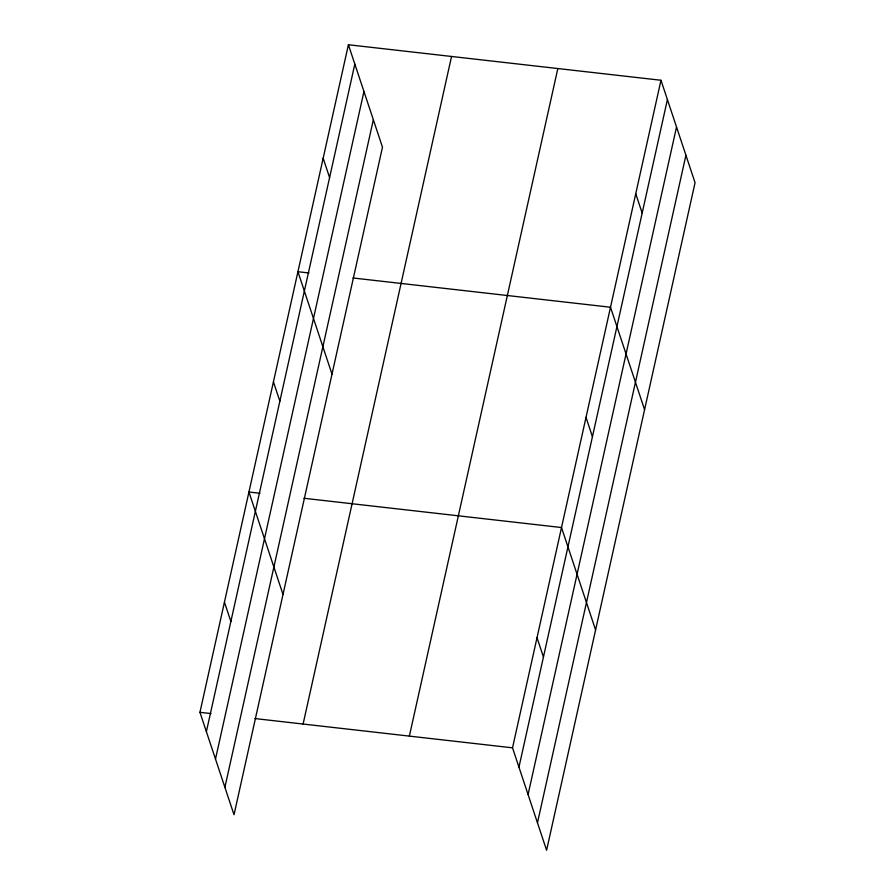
<?xml version="1.0" encoding="UTF-8"?>
<svg xmlns="http://www.w3.org/2000/svg" width="895" height="895" viewBox="0 0 895 895"><rect width="100%" height="100%" fill="white"/><g stroke="black" fill="none" stroke-linecap="round" stroke-linejoin="round"><path stroke-width="1.34" d="M348.401 44.75L382.478 147.172L234.02 814.741L199.943 712.319L348.401 44.75L660.98 80.259L695.057 182.681L546.599 850.25L512.522 747.828L660.98 80.259M206.376 731.64L354.834 64.071M215.494 759.061L363.952 91.491M224.891 787.32L373.349 119.751M303.103 724.044L451.55 56.463M409.373 736.115L557.831 68.546M518.955 767.149L667.413 99.58M528.072 794.57L676.53 127M537.47 822.829L685.928 155.26M308.932 272.975L297.934 271.722L332 374.144M352.943 277.976L610.502 307.231L644.579 409.653M259.942 493.268L248.944 492.026L283.01 594.437M303.953 498.269L561.512 527.535L595.589 629.957M199.943 712.319L210.951 713.572M254.963 718.573L512.522 747.828M635.741 193.745L642.174 213.066M586.012 417.383L592.434 436.704M537.022 637.688L543.444 657.008M323.162 158.236L329.595 177.557M273.434 381.874L279.866 401.195M224.444 602.167L230.876 621.499"/></g></svg>
